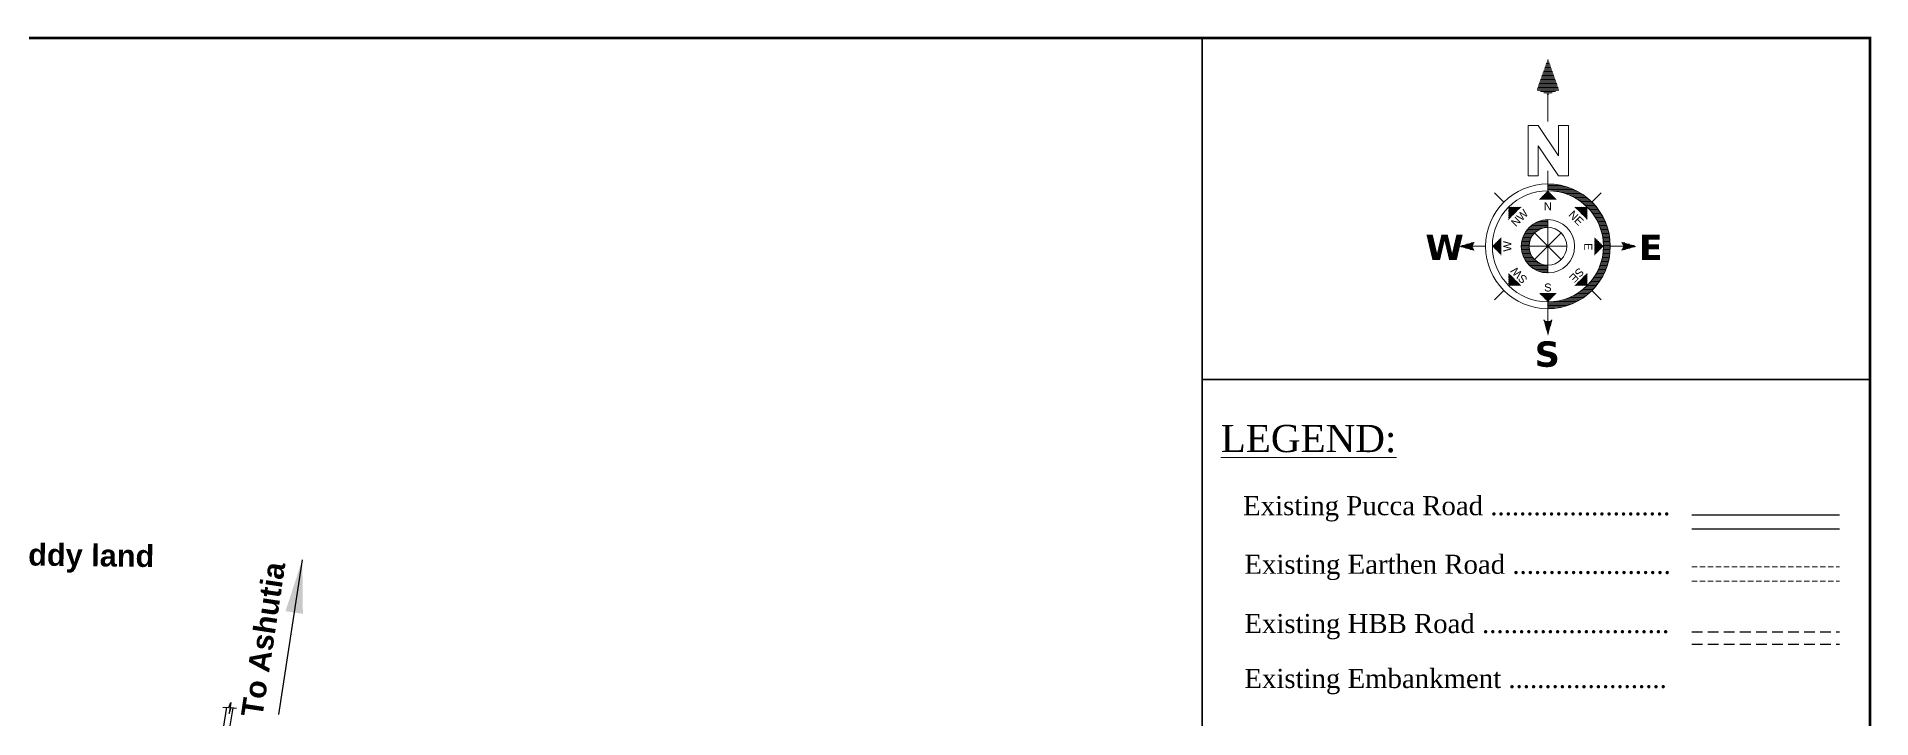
# Model space of a CAD drawing. Header units: millimetres. Extents: x 103 to 33028, y -150542 to -48.
# Drawn here: x 29630 to 31347, y -113226 to -112588 of the extents above; entities that cross this region are included whole.
import ezdxf
from ezdxf.enums import TextEntityAlignment as Align

# ---------------------------------------------------------------- set-up
doc = ezdxf.new("R2010")
doc.units = ezdxf.units.MM
doc.header["$MEASUREMENT"] = 0
doc.linetypes.add('DASHED2', pattern=[0.375, 0.25, -0.125])
doc.linetypes.add('HIDDENX2', pattern=[0.75, 0.5, -0.25])
for name, color, linetype in [('boundary', 7, 'Continuous'), ('Earthen Emb', 42, 'Continuous'), ('HBB_BFS Road', 7, 'DASHED2'), ('TEXT', 5, 'Continuous')]:
    doc.layers.add(name, color=color, linetype=linetype)
for name, color, linetype, lineweight in [('Earthan Road', 7, 'DASHED2', 9), ('line', 10, 'Continuous', 9), ('OUTLINE', 7, 'Continuous', 15), ('p2', 32, 'Continuous', 15), ('PUCCA ROAD', 1, 'Continuous', 30)]:
    doc.layers.add(name, color=color, linetype=linetype, lineweight=lineweight)
doc.styles.add('b', font='times.ttf')
doc.styles.add('LEG', font='romantic.ttf')
doc.styles.add('Romans', font='arial.ttf')
doc.styles.get("Standard").update_dxf_attribs({"font": 'arial.ttf'})
doc.styles.add('sum', font='arialbd.ttf')
doc.dimstyles.get("Standard").update_dxf_attribs({"dimtxt": 0.18, "dimasz": 0.18, "dimexe": 0.18, "dimexo": 0.0625, "dimgap": 0.09, "dimtad": 0, "dimtih": 1, "dimtoh": 1, "dimdec": 4, "dimzin": 0, "dimdsep": 46, "dimtxsty": 'Standard', "dimblk": 'DATUMBLANK', "dimcen": 0.09, "dimadec": 0, "dimazin": 0, "dimtfac": 1, "dimtdec": 4, "dimtofl": 0, "dimtmove": 0, "dimatfit": 3, "dimfxl": 1, "dimtolj": 1, "dimtzin": 0, "dimarcsym": 0})
pattern_1 = [(360, (26.19663, 31.512), (2e-14, 0.2822134), [])]
pattern_2 = [(360, (26.19663, 27.11894), (2e-14, 0.2822134), [])]
pattern_3 = [(180, (26.19663, 27.11894), (2e-14, 0.2822134), [])]
pattern_4 = [(45, (26.19663, 27.11894), (-0.199555, 0.199555), [])]
pattern_5 = [(90, (26.19663, 27.11894), (-0.2822134, 2e-14), [])]
pattern_6 = [(135, (26.19663, 27.11894), (-0.199555, -0.199555), [])]
pattern_7 = [(180, (26.19663, 27.11894), (-2e-14, -0.2822134), [])]
pattern_8 = [(225, (26.19663, 27.11894), (0.199555, -0.199555), [])]
pattern_9 = [(270, (26.19663, 27.11894), (0.2822134, -2e-14), [])]
pattern_10 = [(315, (26.19663, 27.11894), (0.199555, 0.199555), [])]

# ---------------------------------------------------------------- blocks, each defined once
blk = doc.blocks.new('A$C5FE22593')
h = blk.add_hatch()
h.set_pattern_fill('_USER', color=11, scale=0.282213, style=0, pattern_type=0)
h.set_pattern_definition(pattern_1)
h.paths.add_polyline_path([(26.2, 66.79), (23.84, 60.2), (26.2, 59.26), (28.55, 60.2)])
h = blk.add_hatch()
h.set_pattern_fill('_USER', color=11, scale=0.282213, style=0, pattern_type=0)
h.set_pattern_definition(pattern_1)
h.paths.add_polyline_path([(26.2, 66.79), (23.84, 60.2), (26.2, 59.26), (28.55, 60.2)])
h = blk.add_hatch()
h.set_pattern_fill('_USER', color=11, scale=0.282213, style=0, pattern_type=0)
h.set_pattern_definition(pattern_1)
h.paths.add_polyline_path([(26.2, 66.79), (23.84, 60.2), (26.2, 59.26), (28.55, 60.2)])
h = blk.add_hatch()
h.set_pattern_fill('_USER', color=11, scale=0.282213, style=0, pattern_type=0)
h.set_pattern_definition(pattern_1)
h.paths.add_polyline_path([(26.2, 66.79), (23.84, 60.2), (26.2, 59.26), (28.55, 60.2)])
h = blk.add_hatch(color=11)
h.paths.add_polyline_path([(26.2, 15.36), (26.2, 13.92, 1), (26.2, 40.32), (26.2, 38.88, -1)])
h.paths.add_polyline_path([(26.2, 31.11), (26.2, 32.76, 1), (26.2, 21.47), (26.2, 23.13, -1)])
h = blk.add_hatch(color=11)
h.paths.add_polyline_path([(26.2, 15.36), (26.2, 13.92, 1), (26.2, 40.32), (26.2, 38.88, -1)])
h.paths.add_polyline_path([(26.2, 31.11), (26.2, 32.76, 1), (26.2, 21.47), (26.2, 23.13, -1)])
h = blk.add_hatch(color=11)
h.paths.add_polyline_path([(26.2, 15.36), (26.2, 13.92, 1), (26.2, 40.32), (26.2, 38.88, -1)])
h.paths.add_polyline_path([(26.2, 31.11), (26.2, 32.76, 1), (26.2, 21.47), (26.2, 23.13, -1)])
h = blk.add_hatch(color=11)
h.paths.add_polyline_path([(26.2, 15.36), (26.2, 13.92, 1), (26.2, 40.32), (26.2, 38.88, -1)])
h.paths.add_polyline_path([(26.2, 31.11), (26.2, 32.76, 1), (26.2, 21.47), (26.2, 23.13, -1)])
h = blk.add_hatch()
h.set_pattern_fill('_USER', color=11, scale=0.282213, angle=90, style=0, pattern_type=0)
h.set_pattern_definition(pattern_5)
h.paths.add_polyline_path([(28.08, 37), (26.2, 38.88), (24.32, 37)])
h = blk.add_hatch()
h.set_pattern_fill('_USER', color=11, scale=0.282213, angle=90, style=0, pattern_type=0)
h.set_pattern_definition(pattern_5)
h.paths.add_polyline_path([(28.08, 37), (26.2, 38.88), (24.32, 37)])
h = blk.add_hatch()
h.set_pattern_fill('_USER', color=11, scale=0.282213, angle=90, style=0, pattern_type=0)
h.set_pattern_definition(pattern_5)
h.paths.add_polyline_path([(28.08, 37), (26.2, 38.88), (24.32, 37)])
h = blk.add_hatch()
h.set_pattern_fill('_USER', color=11, scale=0.282213, angle=90, style=0, pattern_type=0)
h.set_pattern_definition(pattern_5)
h.paths.add_polyline_path([(28.08, 37), (26.2, 38.88), (24.32, 37)])
h = blk.add_hatch()
h.set_pattern_fill('_USER', color=11, scale=0.282213, style=0, pattern_type=0)
h.set_pattern_definition(pattern_2)
h.paths.add_polyline_path([(39.4, 27.12, 0.414214), (26.2, 40.32), (26.2, 38.88, -0.414214), (37.96, 27.12, -0.414214), (26.2, 15.36), (26.2, 13.92, 0.414214)])
h = blk.add_hatch()
h.set_pattern_fill('_USER', color=11, scale=0.282213, style=0, pattern_type=0)
h.set_pattern_definition(pattern_2)
h.paths.add_polyline_path([(39.4, 27.12, 0.414214), (26.2, 40.32), (26.2, 38.88, -0.414214), (37.96, 27.12, -0.414214), (26.2, 15.36), (26.2, 13.92, 0.414214)])
h = blk.add_hatch()
h.set_pattern_fill('_USER', color=11, scale=0.282213, style=0, pattern_type=0)
h.set_pattern_definition(pattern_2)
h.paths.add_polyline_path([(39.4, 27.12, 0.414214), (26.2, 40.32), (26.2, 38.88, -0.414214), (37.96, 27.12, -0.414214), (26.2, 15.36), (26.2, 13.92, 0.414214)])
h = blk.add_hatch()
h.set_pattern_fill('_USER', color=11, scale=0.282213, style=0, pattern_type=0)
h.set_pattern_definition(pattern_2)
h.paths.add_polyline_path([(39.4, 27.12, 0.414214), (26.2, 40.32), (26.2, 38.88, -0.414214), (37.96, 27.12, -0.414214), (26.2, 15.36), (26.2, 13.92, 0.414214)])
h = blk.add_hatch()
h.set_pattern_fill('_USER', color=11, scale=0.282213, angle=135, style=0, pattern_type=0)
h.set_pattern_definition(pattern_6)
h.paths.add_polyline_path([(20.54, 35.43), (17.88, 35.43), (17.88, 32.77)])
h = blk.add_hatch()
h.set_pattern_fill('_USER', color=11, scale=0.282213, angle=135, style=0, pattern_type=0)
h.set_pattern_definition(pattern_6)
h.paths.add_polyline_path([(20.54, 35.43), (17.88, 35.43), (17.88, 32.77)])
h = blk.add_hatch()
h.set_pattern_fill('_USER', color=11, scale=0.282213, angle=135, style=0, pattern_type=0)
h.set_pattern_definition(pattern_6)
h.paths.add_polyline_path([(20.54, 35.43), (17.88, 35.43), (17.88, 32.77)])
h = blk.add_hatch()
h.set_pattern_fill('_USER', color=11, scale=0.282213, angle=135, style=0, pattern_type=0)
h.set_pattern_definition(pattern_6)
h.paths.add_polyline_path([(20.54, 35.43), (17.88, 35.43), (17.88, 32.77)])
h = blk.add_hatch()
h.set_pattern_fill('_USER', color=11, scale=0.282213, angle=45, style=0, pattern_type=0)
h.set_pattern_definition(pattern_4)
h.paths.add_polyline_path([(34.51, 32.77), (34.51, 35.43), (31.85, 35.43)])
h = blk.add_hatch()
h.set_pattern_fill('_USER', color=11, scale=0.282213, angle=45, style=0, pattern_type=0)
h.set_pattern_definition(pattern_4)
h.paths.add_polyline_path([(34.51, 32.77), (34.51, 35.43), (31.85, 35.43)])
h = blk.add_hatch()
h.set_pattern_fill('_USER', color=11, scale=0.282213, angle=45, style=0, pattern_type=0)
h.set_pattern_definition(pattern_4)
h.paths.add_polyline_path([(34.51, 32.77), (34.51, 35.43), (31.85, 35.43)])
h = blk.add_hatch()
h.set_pattern_fill('_USER', color=11, scale=0.282213, angle=45, style=0, pattern_type=0)
h.set_pattern_definition(pattern_4)
h.paths.add_polyline_path([(34.51, 32.77), (34.51, 35.43), (31.85, 35.43)])
h = blk.add_hatch()
h.set_pattern_fill('_USER', color=11, scale=0.282213, style=0, pattern_type=0)
h.set_pattern_definition(pattern_2)
h.paths.add_polyline_path([(26.2, 31.11), (26.2, 32.76, 0.414214), (20.55, 27.12, 0.414214), (26.2, 21.47), (26.2, 23.13, -0.414214), (22.21, 27.12, -0.414214)])
h = blk.add_hatch()
h.set_pattern_fill('_USER', color=11, scale=0.282213, style=0, pattern_type=0)
h.set_pattern_definition(pattern_2)
h.paths.add_polyline_path([(26.2, 31.11), (26.2, 32.76, 0.414214), (20.55, 27.12, 0.414214), (26.2, 21.47), (26.2, 23.13, -0.414214), (22.21, 27.12, -0.414214)])
h = blk.add_hatch()
h.set_pattern_fill('_USER', color=11, scale=0.282213, style=0, pattern_type=0)
h.set_pattern_definition(pattern_2)
h.paths.add_polyline_path([(26.2, 31.11), (26.2, 32.76, 0.414214), (20.55, 27.12, 0.414214), (26.2, 21.47), (26.2, 23.13, -0.414214), (22.21, 27.12, -0.414214)])
h = blk.add_hatch()
h.set_pattern_fill('_USER', color=11, scale=0.282213, style=0, pattern_type=0)
h.set_pattern_definition(pattern_2)
h.paths.add_polyline_path([(26.2, 31.11), (26.2, 32.76, 0.414214), (20.55, 27.12, 0.414214), (26.2, 21.47), (26.2, 23.13, -0.414214), (22.21, 27.12, -0.414214)])
h = blk.add_hatch()
h.set_pattern_fill('_USER', color=11, scale=0.282213, style=0, pattern_type=0)
h.set_pattern_definition(pattern_3)
h.paths.add_polyline_path([(10.67, 26.18), (10.2, 27.12), (10.67, 28.06), (7.38, 27.12)])
h = blk.add_hatch()
h.set_pattern_fill('_USER', color=11, scale=0.282213, style=0, pattern_type=0)
h.set_pattern_definition(pattern_3)
h.paths.add_polyline_path([(10.67, 26.18), (10.2, 27.12), (10.67, 28.06), (7.38, 27.12)])
h = blk.add_hatch()
h.set_pattern_fill('_USER', color=11, scale=0.282213, style=0, pattern_type=0)
h.set_pattern_definition(pattern_3)
h.paths.add_polyline_path([(10.67, 26.18), (10.2, 27.12), (10.67, 28.06), (7.38, 27.12)])
h = blk.add_hatch()
h.set_pattern_fill('_USER', color=11, scale=0.282213, style=0, pattern_type=0)
h.set_pattern_definition(pattern_3)
h.paths.add_polyline_path([(10.67, 26.18), (10.2, 27.12), (10.67, 28.06), (7.38, 27.12)])
h = blk.add_hatch()
h.set_pattern_fill('_USER', color=11, scale=0.282213, angle=180, style=0, pattern_type=0)
h.set_pattern_definition(pattern_7)
h.paths.add_polyline_path([(16.32, 29), (14.44, 27.12), (16.32, 25.24)])
h = blk.add_hatch()
h.set_pattern_fill('_USER', color=11, scale=0.282213, angle=180, style=0, pattern_type=0)
h.set_pattern_definition(pattern_7)
h.paths.add_polyline_path([(16.32, 29), (14.44, 27.12), (16.32, 25.24)])
h = blk.add_hatch()
h.set_pattern_fill('_USER', color=11, scale=0.282213, angle=180, style=0, pattern_type=0)
h.set_pattern_definition(pattern_7)
h.paths.add_polyline_path([(16.32, 29), (14.44, 27.12), (16.32, 25.24)])
h = blk.add_hatch()
h.set_pattern_fill('_USER', color=11, scale=0.282213, angle=180, style=0, pattern_type=0)
h.set_pattern_definition(pattern_7)
h.paths.add_polyline_path([(16.32, 29), (14.44, 27.12), (16.32, 25.24)])
h = blk.add_hatch()
h.set_pattern_fill('_USER', color=11, scale=0.282213, style=0, pattern_type=0)
h.set_pattern_definition(pattern_2)
h.paths.add_polyline_path([(36.07, 29), (36.07, 25.24), (37.96, 27.12)])
h = blk.add_hatch()
h.set_pattern_fill('_USER', color=11, scale=0.282213, style=0, pattern_type=0)
h.set_pattern_definition(pattern_2)
h.paths.add_polyline_path([(36.07, 29), (36.07, 25.24), (37.96, 27.12)])
h = blk.add_hatch()
h.set_pattern_fill('_USER', color=11, scale=0.282213, style=0, pattern_type=0)
h.set_pattern_definition(pattern_2)
h.paths.add_polyline_path([(36.07, 29), (36.07, 25.24), (37.96, 27.12)])
h = blk.add_hatch()
h.set_pattern_fill('_USER', color=11, scale=0.282213, style=0, pattern_type=0)
h.set_pattern_definition(pattern_2)
h.paths.add_polyline_path([(36.07, 29), (36.07, 25.24), (37.96, 27.12)])
h = blk.add_hatch()
h.set_pattern_fill('_USER', color=11, scale=0.282213, style=0, pattern_type=0)
h.set_pattern_definition(pattern_2)
h.paths.add_polyline_path([(45.01, 27.12), (41.72, 28.06), (42.19, 27.12), (41.72, 26.18)])
h = blk.add_hatch()
h.set_pattern_fill('_USER', color=11, scale=0.282213, style=0, pattern_type=0)
h.set_pattern_definition(pattern_2)
h.paths.add_polyline_path([(45.01, 27.12), (41.72, 28.06), (42.19, 27.12), (41.72, 26.18)])
h = blk.add_hatch()
h.set_pattern_fill('_USER', color=11, scale=0.282213, style=0, pattern_type=0)
h.set_pattern_definition(pattern_2)
h.paths.add_polyline_path([(45.01, 27.12), (41.72, 28.06), (42.19, 27.12), (41.72, 26.18)])
h = blk.add_hatch()
h.set_pattern_fill('_USER', color=11, scale=0.282213, style=0, pattern_type=0)
h.set_pattern_definition(pattern_2)
h.paths.add_polyline_path([(45.01, 27.12), (41.72, 28.06), (42.19, 27.12), (41.72, 26.18)])
h = blk.add_hatch()
h.set_pattern_fill('_USER', color=11, scale=0.282213, angle=-135, style=0, pattern_type=0)
h.set_pattern_definition(pattern_8)
h.paths.add_polyline_path([(17.88, 21.46), (17.88, 18.8), (20.54, 18.8)])
h = blk.add_hatch()
h.set_pattern_fill('_USER', color=11, scale=0.282213, angle=-135, style=0, pattern_type=0)
h.set_pattern_definition(pattern_8)
h.paths.add_polyline_path([(17.88, 21.46), (17.88, 18.8), (20.54, 18.8)])
h = blk.add_hatch()
h.set_pattern_fill('_USER', color=11, scale=0.282213, angle=-135, style=0, pattern_type=0)
h.set_pattern_definition(pattern_8)
h.paths.add_polyline_path([(17.88, 21.46), (17.88, 18.8), (20.54, 18.8)])
h = blk.add_hatch()
h.set_pattern_fill('_USER', color=11, scale=0.282213, angle=-135, style=0, pattern_type=0)
h.set_pattern_definition(pattern_8)
h.paths.add_polyline_path([(17.88, 21.46), (17.88, 18.8), (20.54, 18.8)])
h = blk.add_hatch()
h.set_pattern_fill('_USER', color=11, scale=0.282213, angle=-45, style=0, pattern_type=0)
h.set_pattern_definition(pattern_10)
h.paths.add_polyline_path([(31.85, 18.8), (34.51, 18.8), (34.51, 21.46)])
h = blk.add_hatch()
h.set_pattern_fill('_USER', color=11, scale=0.282213, angle=-45, style=0, pattern_type=0)
h.set_pattern_definition(pattern_10)
h.paths.add_polyline_path([(31.85, 18.8), (34.51, 18.8), (34.51, 21.46)])
h = blk.add_hatch()
h.set_pattern_fill('_USER', color=11, scale=0.282213, angle=-45, style=0, pattern_type=0)
h.set_pattern_definition(pattern_10)
h.paths.add_polyline_path([(31.85, 18.8), (34.51, 18.8), (34.51, 21.46)])
h = blk.add_hatch()
h.set_pattern_fill('_USER', color=11, scale=0.282213, angle=-45, style=0, pattern_type=0)
h.set_pattern_definition(pattern_10)
h.paths.add_polyline_path([(31.85, 18.8), (34.51, 18.8), (34.51, 21.46)])
h = blk.add_hatch()
h.set_pattern_fill('_USER', color=11, scale=0.282213, angle=-90, style=0, pattern_type=0)
h.set_pattern_definition(pattern_9)
h.paths.add_polyline_path([(24.32, 17.24), (26.2, 15.36), (28.08, 17.24)])
h = blk.add_hatch()
h.set_pattern_fill('_USER', color=11, scale=0.282213, angle=-90, style=0, pattern_type=0)
h.set_pattern_definition(pattern_9)
h.paths.add_polyline_path([(24.32, 17.24), (26.2, 15.36), (28.08, 17.24)])
h = blk.add_hatch()
h.set_pattern_fill('_USER', color=11, scale=0.282213, angle=-90, style=0, pattern_type=0)
h.set_pattern_definition(pattern_9)
h.paths.add_polyline_path([(24.32, 17.24), (26.2, 15.36), (28.08, 17.24)])
h = blk.add_hatch()
h.set_pattern_fill('_USER', color=11, scale=0.282213, angle=-90, style=0, pattern_type=0)
h.set_pattern_definition(pattern_9)
h.paths.add_polyline_path([(24.32, 17.24), (26.2, 15.36), (28.08, 17.24)])
h = blk.add_hatch()
h.set_pattern_fill('_USER', color=11, scale=0.282213, style=0, pattern_type=0)
h.set_pattern_definition(pattern_2)
h.paths.add_polyline_path([(27.14, 11.6), (26.2, 11.13), (25.26, 11.6), (26.2, 8.3)])
h = blk.add_hatch()
h.set_pattern_fill('_USER', color=11, scale=0.282213, style=0, pattern_type=0)
h.set_pattern_definition(pattern_2)
h.paths.add_polyline_path([(27.14, 11.6), (26.2, 11.13), (25.26, 11.6), (26.2, 8.3)])
h = blk.add_hatch()
h.set_pattern_fill('_USER', color=11, scale=0.282213, style=0, pattern_type=0)
h.set_pattern_definition(pattern_2)
h.paths.add_polyline_path([(27.14, 11.6), (26.2, 11.13), (25.26, 11.6), (26.2, 8.3)])
h = blk.add_hatch()
h.set_pattern_fill('_USER', color=11, scale=0.282213, style=0, pattern_type=0)
h.set_pattern_definition(pattern_2)
h.paths.add_polyline_path([(27.14, 11.6), (26.2, 11.13), (25.26, 11.6), (26.2, 8.3)])
at = {"color": 11}
for p, q in [((26.2, 53.5), (26.2, 59.26)), ((26.2, 53.5), (26.2, 59.26)), ((26.2, 53.5), (26.2, 59.26)), ((26.2, 53.5), (26.2, 59.26)), ((26.2, 40.32), (26.2, 43.11)), ((26.2, 40.32), (26.2, 43.11)), ((26.2, 40.32), (26.2, 43.11)), ((26.2, 40.32), (26.2, 43.11)), ((26.2, 40.32), (26.2, 38.88)), ((26.2, 40.32), (26.2, 38.88)), ((26.2, 40.32), (26.2, 38.88)), ((26.2, 40.32), (26.2, 38.88)), ((16.86, 36.46), (14.89, 38.43)), ((16.86, 36.46), (14.89, 38.43)), ((16.86, 36.46), (14.89, 38.43)), ((16.86, 36.46), (14.89, 38.43)), ((35.53, 36.46), (37.5, 38.43)), ((35.53, 36.46), (37.5, 38.43)), ((35.53, 36.46), (37.5, 38.43)), ((35.53, 36.46), (37.5, 38.43)), ((26.2, 31.11), (26.2, 32.76)), ((26.2, 31.11), (26.2, 32.76)), ((26.2, 31.11), (26.2, 32.76)), ((26.2, 31.11), (26.2, 32.76)), ((26.2, 23.13), (26.2, 31.11)), ((26.2, 31.11), (26.2, 23.13)), ((26.2, 23.13), (26.2, 31.11)), ((26.2, 31.11), (26.2, 23.13)), ((26.2, 23.13), (26.2, 31.11)), ((26.2, 31.11), (26.2, 23.13)), ((26.2, 23.13), (26.2, 31.11)), ((26.2, 31.11), (26.2, 23.13)), ((23.37, 24.3), (29.02, 29.94)), ((29.02, 24.3), (23.37, 29.94)), ((29.02, 29.94), (23.37, 24.3)), ((23.37, 29.94), (29.02, 24.3)), ((23.37, 24.3), (29.02, 29.94)), ((29.02, 24.3), (23.37, 29.94)), ((29.02, 29.94), (23.37, 24.3)), ((23.37, 29.94), (29.02, 24.3)), ((23.37, 24.3), (29.02, 29.94)), ((29.02, 24.3), (23.37, 29.94)), ((29.02, 29.94), (23.37, 24.3)), ((23.37, 29.94), (29.02, 24.3)), ((23.37, 24.3), (29.02, 29.94)), ((29.02, 24.3), (23.37, 29.94)), ((29.02, 29.94), (23.37, 24.3)), ((23.37, 29.94), (29.02, 24.3)), ((12.99, 27.12), (10.2, 27.12)), ((12.99, 27.12), (10.2, 27.12)), ((12.99, 27.12), (10.2, 27.12)), ((12.99, 27.12), (10.2, 27.12)), ((22.21, 27.12), (30.19, 27.12)), ((30.19, 27.12), (22.21, 27.12)), ((22.21, 27.12), (30.19, 27.12)), ((30.19, 27.12), (22.21, 27.12)), ((22.21, 27.12), (30.19, 27.12)), ((30.19, 27.12), (22.21, 27.12)), ((22.21, 27.12), (30.19, 27.12)), ((30.19, 27.12), (22.21, 27.12)), ((39.4, 27.12), (42.19, 27.12)), ((39.4, 27.12), (42.19, 27.12)), ((39.4, 27.12), (42.19, 27.12)), ((39.4, 27.12), (42.19, 27.12)), ((26.2, 23.13), (26.2, 21.47)), ((26.2, 23.13), (26.2, 21.47)), ((26.2, 23.13), (26.2, 21.47)), ((26.2, 23.13), (26.2, 21.47)), ((16.86, 17.78), (14.89, 15.81)), ((16.86, 17.78), (14.89, 15.81)), ((16.86, 17.78), (14.89, 15.81)), ((16.86, 17.78), (14.89, 15.81)), ((35.53, 17.78), (37.5, 15.81)), ((35.53, 17.78), (37.5, 15.81)), ((35.53, 17.78), (37.5, 15.81)), ((35.53, 17.78), (37.5, 15.81)), ((26.2, 13.92), (26.2, 15.36)), ((26.2, 13.92), (26.2, 15.36)), ((26.2, 13.92), (26.2, 15.36)), ((26.2, 13.92), (26.2, 15.36)), ((26.2, 13.92), (26.2, 11.13)), ((26.2, 13.92), (26.2, 11.13)), ((26.2, 13.92), (26.2, 11.13)), ((26.2, 13.92), (26.2, 11.13))]:
    blk.add_line(p, q, dxfattribs=at)
at = {"color": 1}
for p, q in [((22.03, 52.68), (24.16, 52.68)), ((22.03, 42.01), (22.03, 52.68)), ((22.03, 52.68), (24.16, 52.68)), ((22.03, 42.01), (22.03, 52.68)), ((22.03, 52.68), (24.16, 52.68)), ((22.03, 42.01), (22.03, 52.68)), ((22.03, 52.68), (24.16, 52.68)), ((22.03, 42.01), (22.03, 52.68)), ((24.16, 52.68), (28.43, 46.28)), ((24.16, 52.68), (28.43, 46.28)), ((24.16, 52.68), (28.43, 46.28)), ((24.16, 52.68), (28.43, 46.28)), ((28.43, 52.68), (30.56, 52.68)), ((28.43, 46.28), (28.43, 52.68)), ((28.43, 52.68), (30.56, 52.68)), ((28.43, 46.28), (28.43, 52.68)), ((28.43, 52.68), (30.56, 52.68)), ((28.43, 46.28), (28.43, 52.68)), ((28.43, 52.68), (30.56, 52.68)), ((28.43, 46.28), (28.43, 52.68)), ((30.56, 52.68), (30.56, 42.01)), ((30.56, 52.68), (30.56, 42.01)), ((30.56, 52.68), (30.56, 42.01)), ((30.56, 52.68), (30.56, 42.01)), ((24.16, 48.41), (24.16, 42.01)), ((28.43, 42.01), (24.16, 48.41)), ((24.16, 48.41), (24.16, 42.01)), ((28.43, 42.01), (24.16, 48.41)), ((24.16, 48.41), (24.16, 42.01)), ((28.43, 42.01), (24.16, 48.41)), ((24.16, 48.41), (24.16, 42.01)), ((28.43, 42.01), (24.16, 48.41)), ((24.16, 42.01), (22.03, 42.01)), ((24.16, 42.01), (22.03, 42.01)), ((24.16, 42.01), (22.03, 42.01)), ((24.16, 42.01), (22.03, 42.01)), ((30.56, 42.01), (28.43, 42.01)), ((30.56, 42.01), (28.43, 42.01)), ((30.56, 42.01), (28.43, 42.01)), ((30.56, 42.01), (28.43, 42.01))]:
    blk.add_line(p, q, dxfattribs=at)
at = {"color": 11}
for radius in [13.2, 13.2, 13.2, 13.2, 11.76, 11.76, 11.76, 11.76, 5.64, 5.64, 5.64, 5.64, 3.99, 3.99, 3.99, 3.99]:
    blk.add_circle((26.2, 27.12), radius, dxfattribs=at)
for points in [[(26.2, 66.79), (23.84, 60.2), (26.2, 59.26)], [(26.2, 66.79), (23.84, 60.2), (26.2, 59.26)], [(26.2, 66.79), (23.84, 60.2), (26.2, 59.26)], [(26.2, 66.79), (23.84, 60.2), (26.2, 59.26)], [(26.2, 59.26), (28.55, 60.2), (26.2, 66.79)], [(26.2, 59.26), (28.55, 60.2), (26.2, 66.79)], [(26.2, 59.26), (28.55, 60.2), (26.2, 66.79)], [(26.2, 59.26), (28.55, 60.2), (26.2, 66.79)], [(26.2, 38.88), (28.08, 37), (24.32, 37)], [(26.2, 38.88), (28.08, 37), (24.32, 37)], [(26.2, 38.88), (28.08, 37), (24.32, 37)], [(26.2, 38.88), (28.08, 37), (24.32, 37)], [(17.88, 35.43), (20.54, 35.43), (17.88, 32.77)], [(17.88, 35.43), (20.54, 35.43), (17.88, 32.77)], [(17.88, 35.43), (20.54, 35.43), (17.88, 32.77)], [(17.88, 35.43), (20.54, 35.43), (17.88, 32.77)], [(34.51, 35.43), (34.51, 32.77), (31.85, 35.43)], [(34.51, 35.43), (34.51, 32.77), (31.85, 35.43)], [(34.51, 35.43), (34.51, 32.77), (31.85, 35.43)], [(34.51, 35.43), (34.51, 32.77), (31.85, 35.43)], [(7.38, 27.12), (10.67, 28.06), (10.2, 27.12)], [(7.38, 27.12), (10.67, 28.06), (10.2, 27.12)], [(7.38, 27.12), (10.67, 28.06), (10.2, 27.12)], [(7.38, 27.12), (10.67, 28.06), (10.2, 27.12)], [(14.44, 27.12), (16.32, 29), (16.32, 25.24)], [(14.44, 27.12), (16.32, 29), (16.32, 25.24)], [(14.44, 27.12), (16.32, 29), (16.32, 25.24)], [(14.44, 27.12), (16.32, 29), (16.32, 25.24)], [(37.96, 27.12), (36.07, 25.24), (36.07, 29)], [(37.96, 27.12), (36.07, 25.24), (36.07, 29)], [(37.96, 27.12), (36.07, 25.24), (36.07, 29)], [(37.96, 27.12), (36.07, 25.24), (36.07, 29)], [(41.72, 28.06), (42.19, 27.12), (45.01, 27.12)], [(41.72, 28.06), (42.19, 27.12), (45.01, 27.12)], [(41.72, 28.06), (42.19, 27.12), (45.01, 27.12)], [(41.72, 28.06), (42.19, 27.12), (45.01, 27.12)], [(10.67, 26.18), (10.2, 27.12), (7.38, 27.12)], [(10.67, 26.18), (10.2, 27.12), (7.38, 27.12)], [(10.67, 26.18), (10.2, 27.12), (7.38, 27.12)], [(10.67, 26.18), (10.2, 27.12), (7.38, 27.12)], [(45.01, 27.12), (41.72, 26.18), (42.19, 27.12)], [(45.01, 27.12), (41.72, 26.18), (42.19, 27.12)], [(45.01, 27.12), (41.72, 26.18), (42.19, 27.12)], [(45.01, 27.12), (41.72, 26.18), (42.19, 27.12)], [(17.88, 18.8), (17.88, 21.46), (20.54, 18.8)], [(17.88, 18.8), (17.88, 21.46), (20.54, 18.8)], [(17.88, 18.8), (17.88, 21.46), (20.54, 18.8)], [(17.88, 18.8), (17.88, 21.46), (20.54, 18.8)], [(34.51, 18.8), (31.85, 18.8), (34.51, 21.46)], [(34.51, 18.8), (31.85, 18.8), (34.51, 21.46)], [(34.51, 18.8), (31.85, 18.8), (34.51, 21.46)], [(34.51, 18.8), (31.85, 18.8), (34.51, 21.46)], [(26.2, 15.36), (24.32, 17.24), (28.08, 17.24)], [(26.2, 15.36), (24.32, 17.24), (28.08, 17.24)], [(26.2, 15.36), (24.32, 17.24), (28.08, 17.24)], [(26.2, 15.36), (24.32, 17.24), (28.08, 17.24)], [(26.2, 8.3), (25.26, 11.6), (26.2, 11.13)], [(26.2, 8.3), (25.26, 11.6), (26.2, 11.13)], [(26.2, 8.3), (25.26, 11.6), (26.2, 11.13)], [(26.2, 8.3), (25.26, 11.6), (26.2, 11.13)], [(27.14, 11.6), (26.2, 11.13), (26.2, 8.3)], [(27.14, 11.6), (26.2, 11.13), (26.2, 8.3)], [(27.14, 11.6), (26.2, 11.13), (26.2, 8.3)], [(27.14, 11.6), (26.2, 11.13), (26.2, 8.3)]]:
    blk.add_solid(points, dxfattribs=at)
at = {"color": 11, "style": 'Romans'}
for s, height, rotation, p in [('NW', 1.693, 45, (20.81, 32.51)), ('NW', 1.693, 45, (20.81, 32.51)), ('NW', 1.693, 45, (20.81, 32.51)), ('NW', 1.693, 45, (20.81, 32.51)), ('NE', 1.693, 315, (31.57, 32.5)), ('NE', 1.693, 315, (31.57, 32.5)), ('NE', 1.693, 315, (31.57, 32.5)), ('NE', 1.693, 315, (31.57, 32.5)), ('W', 1.69, 90, (18.48, 27.11)), ('W', 1.69, 90, (18.48, 27.11)), ('W', 1.69, 90, (18.48, 27.11)), ('W', 1.69, 90, (18.48, 27.11)), ('E', 1.69, 270, (33.89, 27.05)), ('E', 1.69, 270, (33.89, 27.05)), ('E', 1.69, 270, (33.89, 27.05)), ('E', 1.69, 270, (33.89, 27.05)), ('SW', 1.693, 135, (20.67, 21.59)), ('SW', 1.693, 135, (20.67, 21.59)), ('SW', 1.693, 135, (20.67, 21.59)), ('SW', 1.693, 135, (20.67, 21.59)), ('SE', 1.693, 225, (31.7, 21.6)), ('SE', 1.693, 225, (31.7, 21.6)), ('SE', 1.693, 225, (31.7, 21.6)), ('SE', 1.693, 225, (31.7, 21.6))]:
    blk.add_text(s, height=height, rotation=rotation, dxfattribs=at).set_placement(p, align=Align.CENTER)
for s, p in [('N', (26.2, 34.74)), ('N', (26.2, 34.74)), ('N', (26.2, 34.74)), ('N', (26.2, 34.74)), ('S', (26.19, 17.56)), ('S', (26.19, 17.56)), ('S', (26.19, 17.56)), ('S', (26.19, 17.56))]:
    blk.add_text(s, height=1.69, dxfattribs=at).set_placement(p, align=Align.CENTER)
at = {"layer": 'p2', "color": 1, "char_height": 5.3676, "attachment_point": 5}
for s, insert in [('{\\fVerdana|b1|i0|c0|p34;W}', (4.33, 26.9)), ('{\\fVerdana|b1|i0|c0|p34;W}', (4.33, 26.9)), ('{\\fVerdana|b1|i0|c0|p34;W}', (4.33, 26.9)), ('{\\fVerdana|b1|i0|c0|p34;W}', (4.33, 26.9)), ('{\\fVerdana|b1|i0|c0|p34;E}', (47.97, 26.9)), ('{\\fVerdana|b1|i0|c0|p34;E}', (47.97, 26.9)), ('{\\fVerdana|b1|i0|c0|p34;E}', (47.97, 26.9)), ('{\\fVerdana|b1|i0|c0|p34;E}', (47.97, 26.9)), ('{\\fVerdana|b1|i0|c0|p34;S}', (26.07, 4.27)), ('{\\fVerdana|b1|i0|c0|p34;S}', (26.07, 4.27)), ('{\\fVerdana|b1|i0|c0|p34;S}', (26.07, 4.27)), ('{\\fVerdana|b1|i0|c0|p34;S}', (26.07, 4.27))]:
    blk.add_mtext(s, dxfattribs=dict(at, insert=insert))
blk = doc.blocks.new('_DatumBlank')
at = {"color": 0, "linetype": 'ByBlock', "lineweight": -2}
for p, q in [((0, 0.577), (-1, 0)), ((0, -0.577), (0, 0.577)), ((-1, 0), (0, -0.577))]:
    blk.add_line(p, q, dxfattribs=at)

msp = doc.modelspace()

# ---------------------------------------------------------------- linework, layer by layer
at = {"layer": 'boundary', "color": 0}
for points, const_width in [([(28770.2, -112589.5), (31345.7, -112589.5), (31345.7, -114425.4), (28770.2, -114425.4), (28770.2, -112589.5)], 2.35), ([(30720.9, -114035.1), (30720.9, -112589.5)], 1.71), ([(30720.9, -112908.9), (31345.7, -112908.9)], 1.81)]:
    msp.add_lwpolyline(points, dxfattribs=dict(at, const_width=const_width))
at = {"layer": 'Earthan Road', "color": 7, "linetype": 'HIDDENX2', "ltscale": 10}
for points in [[(31179, -113084), (31317.1, -113084)], [(31179, -113097.5), (31317, -113097.5)]]:
    msp.add_lwpolyline(points, dxfattribs=at)
at = {"layer": 'Earthen Emb', "lineweight": 30}
for points in [[(31179, -113193.7, 0, 0, 0), (31317, -113193.7, 5.89, 5.89, 0)], [(31179, -113208.2, 0, 0, 0), (31317, -113208.2, 5.89, 5.89, 0)]]:
    msp.add_lwpolyline(points, format="xyseb", dxfattribs=at)
at = {"layer": 'HBB_BFS Road', "color": 1, "linetype": 'DASHED2', "lineweight": 25, "ltscale": 40, "flags": 128}
for points in [[(31179, -113144.9), (31317.1, -113144.9)], [(31179, -113156.4), (31317, -113156.4)]]:
    msp.add_lwpolyline(points, dxfattribs=at)
at = {"layer": 'PUCCA ROAD', "lineweight": 25}
for points in [[(31179.1, -113035.6), (31317.1, -113035.6)], [(31179, -113048.5), (31317, -113048.5)], [(29804.6, -113215.2), (29810.3, -113215.6), (29812.2, -113210.9), (29810.4, -113221.3), (29812.3, -113215.6), (29817.5, -113216.3)], [(29808.1, -113215.4), (29801.7, -113254.6), (29825.5, -113268.2), (29817.4, -113319.7), (29813.4, -113343.5), (29807.7, -113367.3), (29802.8, -113390), (29811.2, -113431), (29815.2, -113463.5), (29827.8, -113497), (29823.6, -113520.1), (29804, -113555.1)], [(29814.1, -113215.9), (29808.2, -113251.5), (29832, -113265), (29823.3, -113320.7), (29819.3, -113344.7), (29813.5, -113368.6), (29808.9, -113390), (29817.2, -113430.1), (29821, -113462.1), (29834, -113496.4), (29829.3, -113522.2), (29809.3, -113558)]]:
    msp.add_lwpolyline(points, dxfattribs=at)

# ---------------------------------------------------------------- block references
at = {"layer": 'line', "xscale": 4.420208046358312, "yscale": 4.420208046372863, "zscale": 4.420208046352664}
msp.add_blockref('A$C5FE22593', (30928.5, -112904.2), dxfattribs=at)

# ---------------------------------------------------------------- texts
at = {"layer": 'OUTLINE', "style": 'LEG'}
msp.add_text('%%ULEGEND:', height=25.44, dxfattribs=at).set_placement((30738.2, -112976.8))
at = {"layer": 'OUTLINE', "ltscale": 0.1, "char_height": 17.843, "width": 832.55, "attachment_point": 1, "style": 'b'}
for s, insert in [('Existing Pucca Road .........................', (30759.1, -113018)), ('Existing Earthen Road ......................', (30760.3, -113072.8)), ('Existing HBB Road ..........................', (30760.3, -113128.2)), ('Existing Embankment ......................', (30760.3, -113179.6))]:
    msp.add_mtext(s, dxfattribs=dict(at, insert=insert))
at = {"layer": 'TEXT', "color": 7, "lineweight": 25, "style": 'sum'}
msp.add_text('To Ashutia', height=20.21, rotation=81.4554, dxfattribs=at).set_placement((29841.5, -113225.6))
at = {"layer": 'TEXT', "color": 7, "insert": (29587.6, -113061.9), "char_height": 20.54, "width": 397.532, "attachment_point": 1, "rotation": 359.2928, "style": 'sum'}
msp.add_mtext('Paddy land', dxfattribs=at)

# ---------------------------------------------------------------- leaders
at = {"layer": 'TEXT', "color": 0, "lineweight": 25}
msp.add_leader([(29879, -113077.4), (29856.7, -113222.3)], dimstyle='Standard', override={"dimscale": 0.5, "dimasz": 100, "dimgap": 0.09, "dimtad": 0}, dxfattribs=at)

doc.saveas('drawing.dxf')
